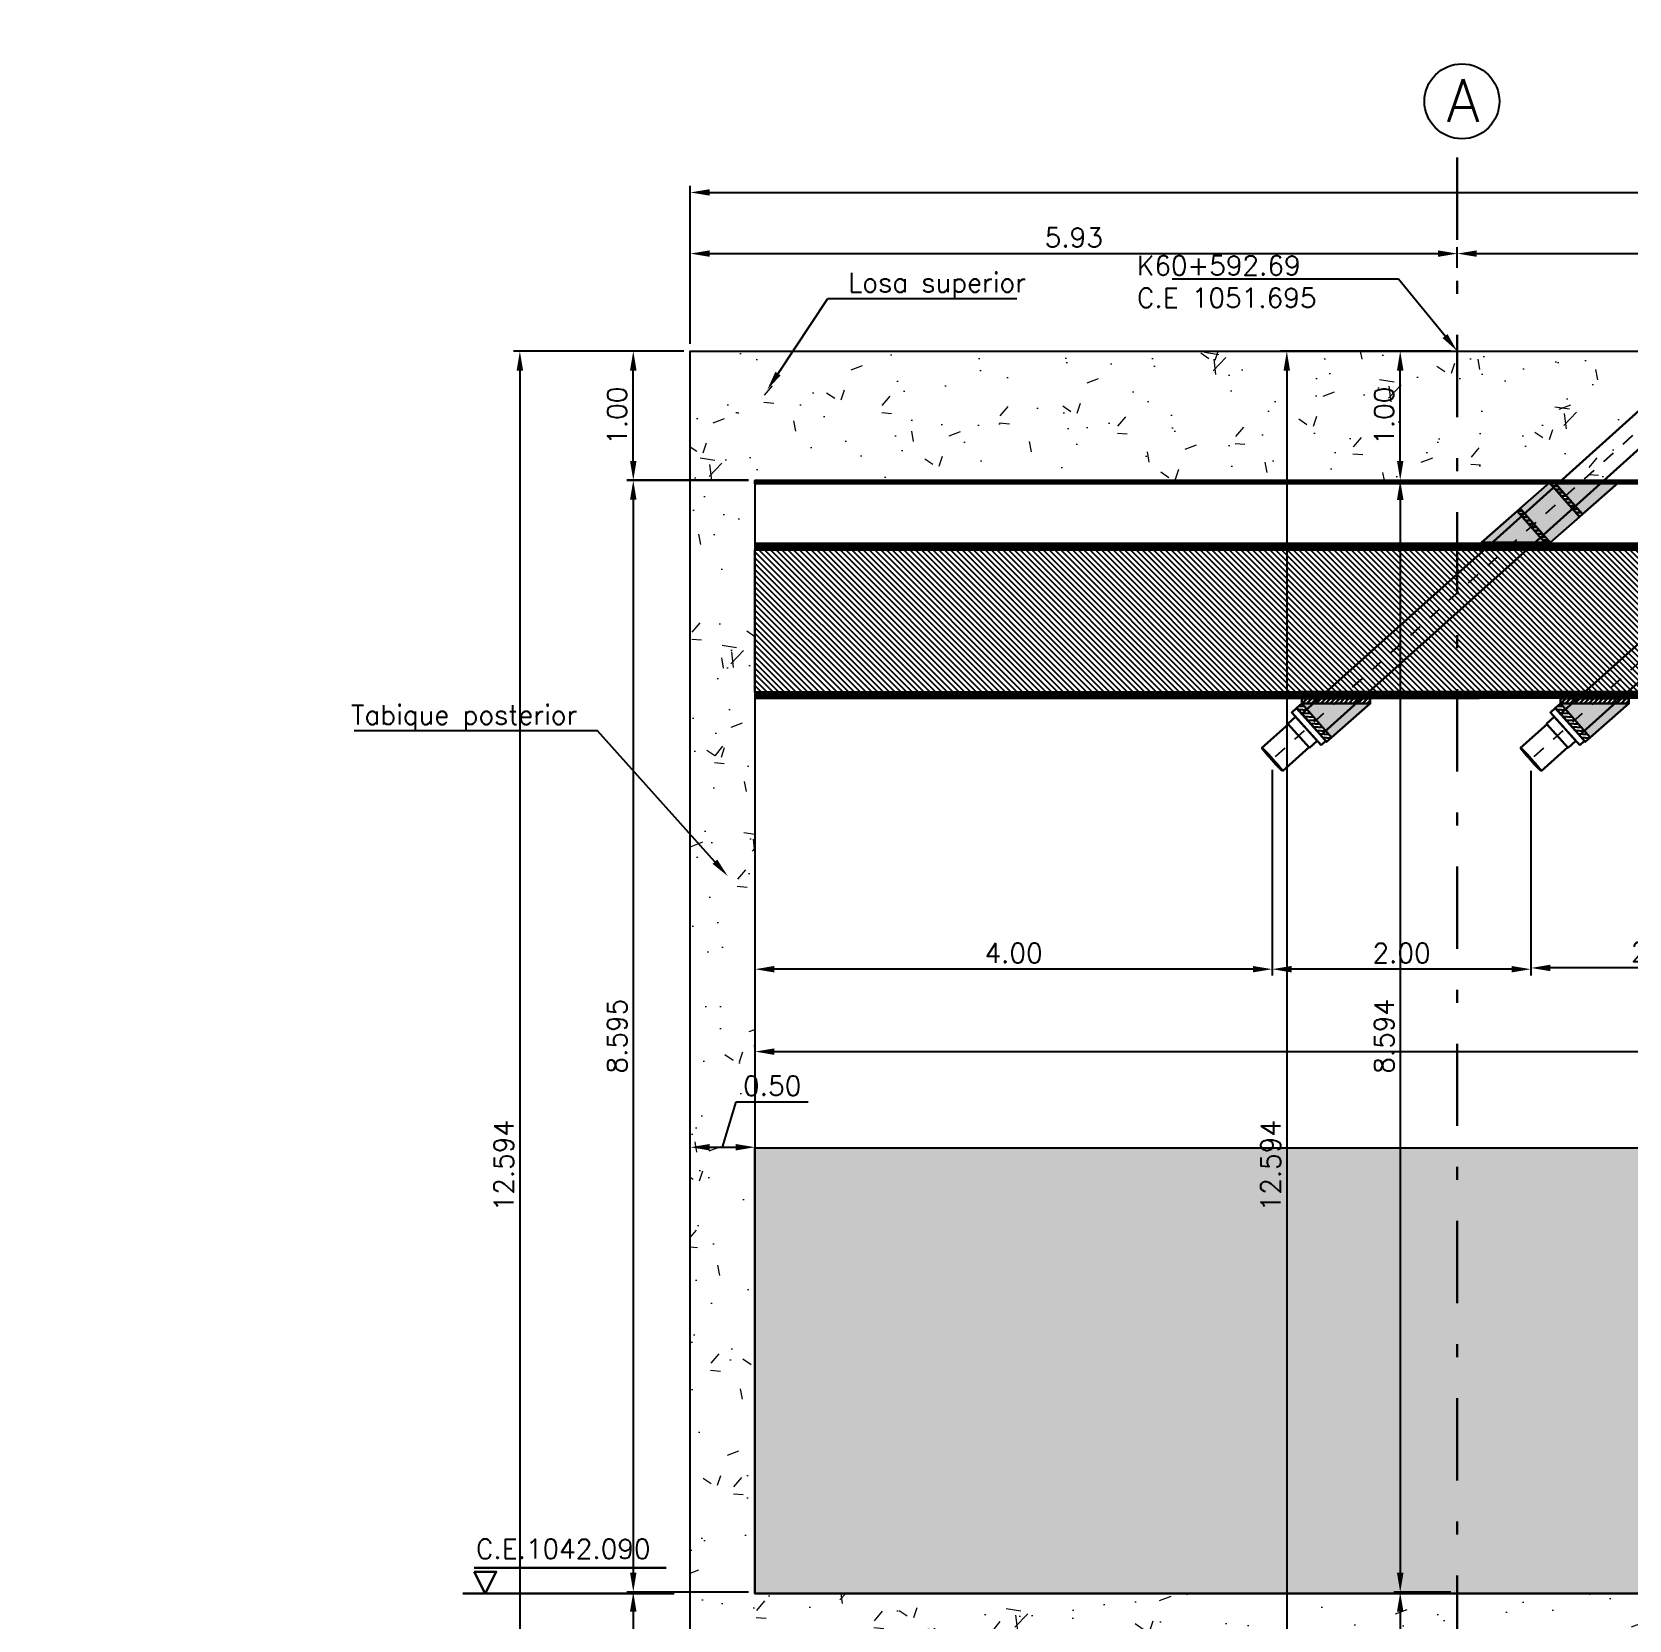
# Model space of a CAD drawing. Header units: metres. Extents: x 1080427 to 1081241, y 976768 to 977288.
# Drawn here: x 1080682.35 to 1080694.7, y 977179.08 to 977191.36 of the extents above; entities that cross this region are included whole.
import ezdxf
from ezdxf import colors
from ezdxf.entities.mleader import LeaderData, LeaderLine
from ezdxf.math import Vec2, Vec3

# ---------------------------------------------------------------- set-up
doc = ezdxf.new("R2010")
doc.units = ezdxf.units.M
doc.header["$LTSCALE"] = 25.4
doc.linetypes.add('DASHDOT', pattern=[1, 0.5, -0.25, 0, -0.25])
for name, color, linetype in [('CIRCULOCONTRAP', 130, 'Continuous'), ('CONTRAPESO', 3, 'Continuous'), ('DIMCONTRAPESO', 1, 'Continuous'), ('EJECABLES', 203, 'DASHDOT'), ('NEOPRENO', 24, 'Continuous'), ('PERFIL MET', 37, 'Continuous'), ('R175COTR', 7, 'Continuous'), ('SOLIDOS', 9, 'Continuous')]:
    doc.layers.add(name, color=color, linetype=linetype)
for name, color, linetype, lineweight in [('COTA', 1, 'Continuous', 30), ('COTACIM', 20, 'Continuous', 5), ('DUCTO', 142, 'Continuous', 30), ('EJECONTRAPESO', 41, 'DASHDOT', 30), ('PLATINA', 54, 'Continuous', 30), ('SOLIDOREFCONT', 254, 'Continuous', 5)]:
    doc.layers.add(name, color=color, linetype=linetype, lineweight=lineweight)
doc.styles.add('romans', font='romans.shx')
doc.dimstyles.new('Copy 75', dxfattribs={"dimtxt": 0.15, "dimasz": 0.15, "dimexe": 0.05, "dimexo": 0.05, "dimgap": 0.05, "dimtad": 1, "dimzin": 0, "dimdsep": 46, "dimtxsty": 'romans', "dimcen": 0.002, "dimclrd": 1, "dimclre": 1, "dimclrt": 3, "dimadec": 4, "dimazin": 0, "dimtfac": 1, "dimtofl": 0, "dimtmove": 1, "dimatfit": 3, "dimfxl": 1, "dimtolj": 1, "dimtzin": 0, "dimarcsym": 1})
pattern_1 = [(45, (0, 113.9320273131598), (-0.002245064030267288, 0.002245064030267288), [])]

# ---------------------------------------------------------------- blocks, each defined once
blk = doc.blocks.new('tir')
at = {"layer": 'DUCTO'}
for p, q in [((1080511.83638699, 977008.5160273126), (1080513.543043579, 977008.5161831364)), ((1080511.836907378, 977008.3760259475), (1080513.543032915, 977008.37618561))]:
    blk.add_line(p, q, dxfattribs=at)
for points in [[(1080505.328072925, 977008.5653855414), (1080505.603072925, 977008.5654091103)], [(1080505.733068108, 977008.5555077032), (1080511.543241181, 977008.5560056631)], [(1080511.543241181, 977008.5560056631), (1080511.836255565, 977008.5160272893)], [(1080505.32811287, 977008.3254074359), (1080505.603112872, 977008.3254136156)], [(1080505.733086963, 977008.3355077041), (1080511.543260036, 977008.3360056642)], [(1080511.543260036, 977008.3360056642), (1080511.836907378, 977008.3760308315)]]:
    blk.add_lwpolyline(points, dxfattribs=at)
for points in [[(1080505.603113705, 977008.3204091132), (1080505.683092707, 977008.320415968), (1080505.683072092, 977008.5704159667), (1080505.603072093, 977008.5704077805)], [(1080505.683122265, 977008.2755034216), (1080505.733092106, 977008.275507704), (1080505.733062966, 977008.6155077033), (1080505.683093125, 977008.61550342)]]:
    blk.add_lwpolyline(points, close=True, dxfattribs=at)
for centre, radius, start, end in [((1080510.656986465, 977008.4459297067), 0.8930644645994985, 352.9297418690614, 7.080079153882643), ((1080511.251352555, 977008.4433042796), 0.5894066242695094, 353.4461152477661, 7.087410311340934)]:
    blk.add_arc(centre, radius, start, end, dxfattribs=at)
blk.add_ellipse((1080505.328039857, 977008.4453876906), major_axis=(-3.306799177286555e-05, -0.1199978507391652), ratio=0.04456574915158485, dxfattribs=at)
at = {"layer": 'DUCTO', "extrusion": (0, 0, -0.9999999999999998)}
blk.add_ellipse((1080513.54301544, 977008.4111786617), major_axis=(1.74751400463253e-05, -0.03499305174499892), ratio=0.2442992756047625, dxfattribs=at)
at = {"layer": 'DUCTO', "extrusion": (0, 0, -0.9999999999999999)}
blk.add_ellipse((1080513.542949842, 977008.481178864), major_axis=(1.748219530441295e-05, -0.03500717952941799), ratio=0.24420068418592, start_param=3.14808674122023, end_param=6.280903449001622, dxfattribs=at)
at = {"layer": 'EJECABLES', "ltscale": 0.008}
blk.add_lwpolyline([(1080505.360600902, 977008.4454757803), (1080513.540696156, 977008.4461768557)], dxfattribs=at)
blk = doc.blocks.new('*D1042')
at = {"layer": 'COTA', "color": 1, "lineweight": -2, "transparency": 16777216}
for p, q in [((1080687.439200955, 977188.9484719976), (1080687.439200955, 977190.1688291718)), ((1080687.589200955, 977190.1188291718), (1080704.288818685, 977190.1188291718)), ((1080704.438818685, 977188.946472108), (1080704.438818685, 977190.1688291718))]:
    blk.add_line(p, q, dxfattribs=at)
at = {"layer": 'COTA', "color": 1, "transparency": 16777216}
for points in [[(1080687.589200955, 977190.1438291718), (1080687.589200955, 977190.0938291717), (1080687.439200955, 977190.1188291718)], [(1080704.288818685, 977190.1438291718), (1080704.288818685, 977190.0938291717), (1080704.438818685, 977190.1188291718)]]:
    blk.add_solid(points, dxfattribs=at)
at = {"layer": 'Defpoints', "color": 0, "transparency": 16777216}
for p in [(1080704.438818685, 977190.1188291718), (1080687.439200955, 977188.8984719976), (1080704.438818685, 977188.896472108)]:
    blk.add_point(p, dxfattribs=at)
at = {"layer": 'COTA', "color": 3, "transparency": 16777216, "insert": (1080695.93900982, 977190.2438291718), "char_height": 0.15, "attachment_point": 5, "style": 'romans'}
blk.add_mtext('\\A1;17.00', dxfattribs=at)
blk = doc.blocks.new('*D1043')
at = {"layer": 'COTA', "color": 1, "lineweight": -2, "transparency": 16777216}
for p, q in [((1080704.739242276, 977186.1672898475), (1080704.739242276, 977183.4270384636)), ((1080687.939259783, 977183.5176219093), (1080687.939259783, 977183.5270384637)), ((1080688.089259783, 977183.4770384637), (1080704.589242276, 977183.4770384637))]:
    blk.add_line(p, q, dxfattribs=at)
at = {"layer": 'COTA', "color": 1, "transparency": 16777216}
for points in [[(1080688.089259783, 977183.5020384637), (1080688.089259783, 977183.4520384637), (1080687.939259783, 977183.4770384637)], [(1080704.589242276, 977183.5020384637), (1080704.589242276, 977183.4520384637), (1080704.739242276, 977183.4770384637)]]:
    blk.add_solid(points, dxfattribs=at)
at = {"layer": 'Defpoints', "color": 0, "transparency": 16777216}
for p in [(1080704.739242276, 977186.2172898476), (1080687.939259783, 977183.4676219092), (1080704.739242276, 977183.4770384637)]:
    blk.add_point(p, dxfattribs=at)
at = {"layer": 'COTA', "color": 3, "transparency": 16777216, "insert": (1080696.339251029, 977183.6020384637), "char_height": 0.15, "attachment_point": 5, "style": 'romans'}
blk.add_mtext('\\A1;16.80', dxfattribs=at)
blk = doc.blocks.new('*D1044')
at = {"layer": 'COTA', "color": 1, "lineweight": -2, "transparency": 16777216}
for p, q in [((1080687.689248876, 977182.7382873726), (1080687.794248876, 977183.0882873726)), ((1080687.794248876, 977183.0882873726), (1080688.351391733, 977183.0882873726)), ((1080687.589237969, 977182.7382873726), (1080687.789259783, 977182.7382873726))]:
    blk.add_line(p, q, dxfattribs=at)
at = {"layer": 'COTA', "color": 1, "transparency": 16777216}
for points in [[(1080687.589237969, 977182.7632873727), (1080687.589237969, 977182.7132873726), (1080687.439237969, 977182.7382873726)], [(1080687.789259783, 977182.7632873727), (1080687.789259783, 977182.7132873726), (1080687.939259783, 977182.7382873726)]]:
    blk.add_solid(points, dxfattribs=at)
at = {"layer": 'Defpoints', "color": 0, "transparency": 16777216}
for p in [(1080687.439237969, 977182.7382873726), (1080687.939259783, 977182.7382873726), (1080687.939259783, 977182.7382873726)]:
    blk.add_point(p, dxfattribs=at)
at = {"layer": 'COTA', "color": 3, "transparency": 16777216, "insert": (1080688.072820304, 977183.2132873726), "char_height": 0.15, "attachment_point": 5, "style": 'romans'}
blk.add_mtext('\\A1;0.50', dxfattribs=at)
blk = doc.blocks.new('*D1052')
at = {"layer": 'Defpoints', "color": 0, "transparency": 16777216}
for p in [(1080693.938931284, 977185.6986671407), (1080695.936295457, 977185.6967498241), (1080693.938931284, 977184.1238891928)]:
    blk.add_point(p, dxfattribs=at)
at = {"layer": 'DIMCONTRAPESO', "color": 1, "lineweight": -2, "transparency": 16777216}
for p, q in [((1080693.938931284, 977185.6486671406), (1080693.938931284, 977184.0738891928)), ((1080695.936295457, 977185.646749824), (1080695.936295457, 977184.0738891928)), ((1080695.786295457, 977184.1238891928), (1080694.088931284, 977184.1238891928))]:
    blk.add_line(p, q, dxfattribs=at)
at = {"layer": 'DIMCONTRAPESO', "color": 1, "transparency": 16777216}
for points in [[(1080694.088931284, 977184.1488891928), (1080694.088931284, 977184.0988891928), (1080693.938931284, 977184.1238891928)], [(1080695.786295457, 977184.1488891928), (1080695.786295457, 977184.0988891928), (1080695.936295457, 977184.1238891928)]]:
    blk.add_solid(points, dxfattribs=at)
at = {"layer": 'DIMCONTRAPESO', "color": 3, "transparency": 16777216, "insert": (1080694.937613371, 977184.2488891928), "char_height": 0.15, "attachment_point": 5, "style": 'romans'}
blk.add_mtext('\\A1;2.00', dxfattribs=at)
blk = doc.blocks.new('*D1053')
at = {"layer": 'Defpoints', "color": 0, "transparency": 16777216}
for p in [(1080691.938965629, 977185.706341631), (1080693.938931284, 977185.6986671407), (1080691.938965629, 977184.1142973857)]:
    blk.add_point(p, dxfattribs=at)
at = {"layer": 'DIMCONTRAPESO', "color": 1, "lineweight": -2, "transparency": 16777216}
for p, q in [((1080691.938965629, 977185.656341631), (1080691.938965629, 977184.0642973856)), ((1080693.938931284, 977185.6486671406), (1080693.938931284, 977184.0642973856)), ((1080693.788931284, 977184.1142973857), (1080692.088965629, 977184.1142973857))]:
    blk.add_line(p, q, dxfattribs=at)
at = {"layer": 'DIMCONTRAPESO', "color": 1, "transparency": 16777216}
for points in [[(1080692.088965629, 977184.1392973857), (1080692.088965629, 977184.0892973857), (1080691.938965629, 977184.1142973857)], [(1080693.788931284, 977184.1392973857), (1080693.788931284, 977184.0892973857), (1080693.938931284, 977184.1142973857)]]:
    blk.add_solid(points, dxfattribs=at)
at = {"layer": 'DIMCONTRAPESO', "color": 3, "transparency": 16777216, "insert": (1080692.938948457, 977184.2392973857), "char_height": 0.15, "attachment_point": 5, "style": 'romans'}
blk.add_mtext('\\A1;2.00', dxfattribs=at)
blk = doc.blocks.new('*D1056')
at = {"layer": 'Defpoints', "color": 0, "transparency": 16777216}
for p in [(1080691.938965629, 977185.706341631), (1080687.939259783, 977184.4380969185), (1080687.939259783, 977184.1142973857)]:
    blk.add_point(p, dxfattribs=at)
at = {"layer": 'DIMCONTRAPESO', "color": 1, "lineweight": -2, "transparency": 16777216}
for p, q in [((1080691.938965629, 977185.656341631), (1080691.938965629, 977184.0642973856)), ((1080687.939259783, 977184.3880969185), (1080687.939259783, 977184.0642973856)), ((1080691.788965629, 977184.1142973857), (1080688.089259783, 977184.1142973857))]:
    blk.add_line(p, q, dxfattribs=at)
at = {"layer": 'DIMCONTRAPESO', "color": 1, "transparency": 16777216}
for points in [[(1080688.089259783, 977184.1392973857), (1080688.089259783, 977184.0892973857), (1080687.939259783, 977184.1142973857)], [(1080691.788965629, 977184.1392973857), (1080691.788965629, 977184.0892973857), (1080691.938965629, 977184.1142973857)]]:
    blk.add_solid(points, dxfattribs=at)
at = {"layer": 'DIMCONTRAPESO', "color": 3, "transparency": 16777216, "insert": (1080689.939112706, 977184.2392973857), "char_height": 0.15, "attachment_point": 5, "style": 'romans'}
blk.add_mtext('\\A1;4.00', dxfattribs=at)
blk = doc.blocks.new('*D1054')
at = {"layer": 'Defpoints', "color": 0, "transparency": 16777216}
for p in [(1080693.369175506, 977189.645889105), (1080693.369175506, 977189.4873023679), (1080687.439200955, 977188.9150642357)]:
    blk.add_point(p, dxfattribs=at)
at = {"layer": 'DIMCONTRAPESO', "color": 1, "lineweight": -2, "transparency": 16777216}
for p, q in [((1080687.439200955, 977188.9650642357), (1080687.439200955, 977189.6958891051)), ((1080693.369175506, 977189.537302368), (1080693.369175506, 977189.6958891051)), ((1080687.589200955, 977189.645889105), (1080693.219175506, 977189.645889105))]:
    blk.add_line(p, q, dxfattribs=at)
at = {"layer": 'DIMCONTRAPESO', "color": 1, "transparency": 16777216}
for points in [[(1080687.589200955, 977189.6708891051), (1080687.589200955, 977189.620889105), (1080687.439200955, 977189.645889105)], [(1080693.219175506, 977189.6708891051), (1080693.219175506, 977189.620889105), (1080693.369175506, 977189.645889105)]]:
    blk.add_solid(points, dxfattribs=at)
at = {"layer": 'DIMCONTRAPESO', "color": 3, "transparency": 16777216, "insert": (1080690.404188231, 977189.770889105), "char_height": 0.15, "attachment_point": 5, "style": 'romans'}
blk.add_mtext('\\A1;5.93', dxfattribs=at)
blk = doc.blocks.new('*D1055')
at = {"layer": 'Defpoints', "color": 0, "transparency": 16777216}
for p in [(1080704.438818685, 977189.645889105), (1080693.369175506, 977189.4873023679), (1080704.438818685, 977188.9130643461)]:
    blk.add_point(p, dxfattribs=at)
at = {"layer": 'DIMCONTRAPESO', "color": 1, "lineweight": -2, "transparency": 16777216}
for p, q in [((1080693.369175506, 977189.537302368), (1080693.369175506, 977189.6958891051)), ((1080704.438818685, 977188.9630643461), (1080704.438818685, 977189.6958891051)), ((1080693.519175506, 977189.645889105), (1080704.288818685, 977189.645889105))]:
    blk.add_line(p, q, dxfattribs=at)
at = {"layer": 'DIMCONTRAPESO', "color": 1, "transparency": 16777216}
for points in [[(1080693.519175506, 977189.6708891051), (1080693.519175506, 977189.620889105), (1080693.369175506, 977189.645889105)], [(1080704.288818685, 977189.6708891051), (1080704.288818685, 977189.620889105), (1080704.438818685, 977189.645889105)]]:
    blk.add_solid(points, dxfattribs=at)
at = {"layer": 'DIMCONTRAPESO', "color": 3, "transparency": 16777216, "insert": (1080698.903997096, 977189.770889105), "char_height": 0.15, "attachment_point": 5, "style": 'romans'}
blk.add_mtext('\\A1;11.07', dxfattribs=at)
blk = doc.blocks.new('*D1033')
at = {"layer": 'COTA', "color": 1, "lineweight": -2, "transparency": 16777216}
for p, q in [((1080687.889257928, 977187.8942088421), (1080686.948255487, 977187.8942088421)), ((1080686.998255488, 977187.744208842), (1080686.998255488, 977179.4493670816)), ((1080687.889257928, 977179.2993670816), (1080686.948255487, 977179.2993670816))]:
    blk.add_line(p, q, dxfattribs=at)
at = {"layer": 'COTA', "color": 1, "transparency": 16777216}
for points in [[(1080686.973255488, 977187.744208842), (1080687.023255487, 977187.744208842), (1080686.998255488, 977187.8942088421)], [(1080686.973255488, 977179.4493670816), (1080687.023255487, 977179.4493670816), (1080686.998255488, 977179.2993670816)]]:
    blk.add_solid(points, dxfattribs=at)
at = {"layer": 'Defpoints', "color": 0, "transparency": 16777216}
for p in [(1080687.939257928, 977187.8942088421), (1080686.998255488, 977179.2993670816), (1080687.939257928, 977179.2993670816)]:
    blk.add_point(p, dxfattribs=at)
at = {"layer": 'COTA', "color": 3, "transparency": 16777216, "insert": (1080686.873255487, 977183.596787962), "char_height": 0.15, "attachment_point": 5, "rotation": 90, "style": 'romans'}
blk.add_mtext('\\A1;8.595', dxfattribs=at)
blk = doc.blocks.new('*D1034')
at = {"layer": 'COTA', "color": 1, "lineweight": -2, "transparency": 16777216}
for p, q in [((1080687.389257928, 977188.8923670816), (1080686.948255487, 977188.8923670816)), ((1080686.998255488, 977188.0432088419), (1080686.998255488, 977188.7423670816)), ((1080687.889257928, 977187.8932088419), (1080686.948255487, 977187.8932088419))]:
    blk.add_line(p, q, dxfattribs=at)
at = {"layer": 'COTA', "color": 1, "transparency": 16777216}
for points in [[(1080686.973255488, 977188.7423670816), (1080687.023255487, 977188.7423670816), (1080686.998255488, 977188.8923670816)], [(1080686.973255488, 977188.0432088419), (1080687.023255487, 977188.0432088419), (1080686.998255488, 977187.8932088419)]]:
    blk.add_solid(points, dxfattribs=at)
at = {"layer": 'Defpoints', "color": 0, "transparency": 16777216}
for p in [(1080686.998255488, 977188.8923670816), (1080687.439257928, 977188.8923670816), (1080687.939257928, 977187.8932088419)]:
    blk.add_point(p, dxfattribs=at)
at = {"layer": 'COTA', "color": 3, "transparency": 16777216, "insert": (1080686.873255487, 977188.3927879619), "char_height": 0.15, "attachment_point": 5, "rotation": 90, "style": 'romans'}
blk.add_mtext('\\A1;1.00', dxfattribs=at)
blk = doc.blocks.new('*D1035')
at = {"layer": 'COTA', "color": 1, "lineweight": -2, "transparency": 16777216}
for p, q in [((1080687.389257928, 977188.8923670816), (1080686.071483006, 977188.8923670816)), ((1080686.121483006, 977188.7423670816), (1080686.121483006, 977176.4483670817)), ((1080687.389257928, 977176.2983670817), (1080686.071483006, 977176.2983670817))]:
    blk.add_line(p, q, dxfattribs=at)
at = {"layer": 'COTA', "color": 1, "transparency": 16777216}
for points in [[(1080686.096483006, 977188.7423670816), (1080686.146483006, 977188.7423670816), (1080686.121483006, 977188.8923670816)], [(1080686.096483006, 977176.4483670817), (1080686.146483006, 977176.4483670817), (1080686.121483006, 977176.2983670817)]]:
    blk.add_solid(points, dxfattribs=at)
at = {"layer": 'Defpoints', "color": 0, "transparency": 16777216}
for p in [(1080687.439257928, 977188.8923670816), (1080686.121483006, 977176.2983670817), (1080687.439257928, 977176.2983670817)]:
    blk.add_point(p, dxfattribs=at)
at = {"layer": 'COTA', "color": 3, "transparency": 16777216, "insert": (1080685.996483006, 977182.5953670818), "char_height": 0.15, "attachment_point": 5, "rotation": 90, "style": 'romans'}
blk.add_mtext('\\A1;12.594', dxfattribs=at)
blk = doc.blocks.new('*D1036')
at = {"layer": 'COTA', "color": 1, "lineweight": -2, "transparency": 16777216}
for p, q in [((1080687.889257928, 977179.2983670816), (1080686.948240312, 977179.2983670816)), ((1080686.998240312, 977179.1483670815), (1080686.998240312, 977176.4483670817)), ((1080687.389257928, 977176.2983670817), (1080686.948240312, 977176.2983670817))]:
    blk.add_line(p, q, dxfattribs=at)
at = {"layer": 'COTA', "color": 1, "transparency": 16777216}
for points in [[(1080686.973240312, 977179.1483670815), (1080687.023240312, 977179.1483670815), (1080686.998240312, 977179.2983670816)], [(1080686.973240312, 977176.4483670817), (1080687.023240312, 977176.4483670817), (1080686.998240312, 977176.2983670817)]]:
    blk.add_solid(points, dxfattribs=at)
at = {"layer": 'Defpoints', "color": 0, "transparency": 16777216}
for p in [(1080687.939257928, 977179.2983670816), (1080686.998240312, 977176.2983670817), (1080687.439257928, 977176.2983670817)]:
    blk.add_point(p, dxfattribs=at)
at = {"layer": 'COTA', "color": 3, "transparency": 16777216, "insert": (1080686.873240311, 977177.7983670818), "char_height": 0.15, "attachment_point": 5, "rotation": 90, "style": 'romans'}
blk.add_mtext('\\A1;3.00', dxfattribs=at)
blk = doc.blocks.new('*D1038')
at = {"layer": 'COTA', "color": 1, "lineweight": -2, "transparency": 16777216}
for p, q in [((1080693.319397185, 977187.892366012), (1080692.878171211, 977187.892366012)), ((1080692.928171211, 977187.742366012), (1080692.928171211, 977179.4483670817)), ((1080693.319173651, 977179.2983670817), (1080692.878171211, 977179.2983670817))]:
    blk.add_line(p, q, dxfattribs=at)
at = {"layer": 'COTA', "color": 1, "transparency": 16777216}
for points in [[(1080692.903171211, 977187.742366012), (1080692.953171211, 977187.742366012), (1080692.928171211, 977187.892366012)], [(1080692.903171211, 977179.4483670817), (1080692.953171211, 977179.4483670817), (1080692.928171211, 977179.2983670817)]]:
    blk.add_solid(points, dxfattribs=at)
at = {"layer": 'Defpoints', "color": 0, "transparency": 16777216}
for p in [(1080693.369397185, 977187.892366012), (1080692.928171211, 977179.2983670817), (1080693.369173651, 977179.2983670817)]:
    blk.add_point(p, dxfattribs=at)
at = {"layer": 'COTA', "color": 3, "transparency": 16777216, "insert": (1080692.80317121, 977183.595366547), "char_height": 0.15, "attachment_point": 5, "rotation": 90, "style": 'romans'}
blk.add_mtext('\\A1;8.594', dxfattribs=at)
blk = doc.blocks.new('*D1039')
at = {"layer": 'COTA', "color": 1, "lineweight": -2, "transparency": 16777216}
for p, q in [((1080693.319171796, 977188.8923670816), (1080692.878169356, 977188.8923670816)), ((1080692.928169356, 977188.0423660153), (1080692.928169356, 977188.7423670816)), ((1080693.319382618, 977187.8923660152), (1080692.878169356, 977187.8923660152))]:
    blk.add_line(p, q, dxfattribs=at)
at = {"layer": 'COTA', "color": 1, "transparency": 16777216}
for points in [[(1080692.903169356, 977188.7423670816), (1080692.953169356, 977188.7423670816), (1080692.928169356, 977188.8923670816)], [(1080692.903169356, 977188.0423660153), (1080692.953169356, 977188.0423660153), (1080692.928169356, 977187.8923660152)]]:
    blk.add_solid(points, dxfattribs=at)
at = {"layer": 'Defpoints', "color": 0, "transparency": 16777216}
for p in [(1080692.928169356, 977188.8923670816), (1080693.369171796, 977188.8923670816), (1080693.369382618, 977187.8923660152)]:
    blk.add_point(p, dxfattribs=at)
at = {"layer": 'COTA', "color": 3, "transparency": 16777216, "insert": (1080692.803169355, 977188.3923665485), "char_height": 0.15, "attachment_point": 5, "rotation": 90, "style": 'romans'}
blk.add_mtext('\\A1;1.00', dxfattribs=at)
blk = doc.blocks.new('*D1040')
at = {"layer": 'COTA', "color": 1, "lineweight": -2, "transparency": 16777216}
for p, q in [((1080693.319173651, 977179.2983670817), (1080692.878156035, 977179.2983670817)), ((1080692.928156035, 977179.1483670817), (1080692.928156035, 977176.4483670817)), ((1080693.319173651, 977176.2983670817), (1080692.878156035, 977176.2983670817))]:
    blk.add_line(p, q, dxfattribs=at)
at = {"layer": 'COTA', "color": 1, "transparency": 16777216}
for points in [[(1080692.903156035, 977179.1483670817), (1080692.953156035, 977179.1483670817), (1080692.928156035, 977179.2983670817)], [(1080692.903156035, 977176.4483670817), (1080692.953156035, 977176.4483670817), (1080692.928156035, 977176.2983670817)]]:
    blk.add_solid(points, dxfattribs=at)
at = {"layer": 'Defpoints', "color": 0, "transparency": 16777216}
for p in [(1080693.369173651, 977179.2983670817), (1080692.928156035, 977176.2983670817), (1080693.369173651, 977176.2983670817)]:
    blk.add_point(p, dxfattribs=at)
at = {"layer": 'COTA', "color": 3, "transparency": 16777216, "insert": (1080692.803156035, 977177.7983670818), "char_height": 0.15, "attachment_point": 5, "rotation": 90, "style": 'romans'}
blk.add_mtext('\\A1;3.00', dxfattribs=at)
blk = doc.blocks.new('*D1041')
at = {"layer": 'COTA', "color": 1, "lineweight": -2, "transparency": 16777216}
for p, q in [((1080693.319171796, 977188.8923670816), (1080692.001396874, 977188.8923670816)), ((1080692.051396874, 977188.7423670816), (1080692.051396874, 977176.4483670817)), ((1080693.319171796, 977176.2983670817), (1080692.001396874, 977176.2983670817))]:
    blk.add_line(p, q, dxfattribs=at)
at = {"layer": 'COTA', "color": 1, "transparency": 16777216}
for points in [[(1080692.026396875, 977188.7423670816), (1080692.076396874, 977188.7423670816), (1080692.051396874, 977188.8923670816)], [(1080692.026396875, 977176.4483670817), (1080692.076396874, 977176.4483670817), (1080692.051396874, 977176.2983670817)]]:
    blk.add_solid(points, dxfattribs=at)
at = {"layer": 'Defpoints', "color": 0, "transparency": 16777216}
for p in [(1080693.369171796, 977188.8923670816), (1080692.051396874, 977176.2983670817), (1080693.369171796, 977176.2983670817)]:
    blk.add_point(p, dxfattribs=at)
at = {"layer": 'COTA', "color": 3, "transparency": 16777216, "insert": (1080691.926396874, 977182.5953670818), "char_height": 0.15, "attachment_point": 5, "rotation": 90, "style": 'romans'}
blk.add_mtext('\\A1;12.594', dxfattribs=at)

msp = doc.modelspace()

# ---------------------------------------------------------------- hatches: boundary and pattern name
at = {"layer": 'NEOPRENO', "transparency": 33554495}
h = msp.add_hatch(color=256, dxfattribs=at)
h.dxf.hatch_style = 1
h.paths.add_polyline_path([(1080694.087838927, 977187.4129274625), (1080693.856787944, 977187.6758744317), (1080694.082147453, 977187.8738973883), (1080694.313198436, 977187.6109504191)])
at = {"layer": 'PERFIL MET'}
h = msp.add_hatch(dxfattribs=at)
h.set_pattern_fill('ANSI31', color=256, scale=0.001)
h.set_pattern_definition(pattern_1)
h.paths.add_polyline_path([(1080687.93925994, 977187.8923638811), (1080703.9389791, 977187.8923670851), (1080703.938978943, 977187.8669670849), (1080687.939259783, 977187.866963881)])
h = msp.add_hatch(dxfattribs=at)
h.set_pattern_fill('ANSI31', color=256, scale=0.001)
h.set_pattern_definition(pattern_1)
h.paths.add_polyline_path([(1080687.939259783, 977187.4059980763), (1080687.939259783, 977187.3551980763), (1080704.739088501, 977187.3551980763), (1080704.739088226, 977187.4061089207)])
h = msp.add_hatch(dxfattribs=at)
h.set_pattern_fill('ANSI31', color=256, scale=0.01, angle=90)
h.set_pattern_definition([(135, (0, 113.9320273131598), (-0.02245064030267288, -0.02245064030267288), [])])
h.paths.add_polyline_path([(1080687.939259783, 977187.3551980763), (1080704.739088432, 977187.3551980763), (1080704.739088295, 977187.1323670851), (1080704.739282227, 977187.1418390617), (1080704.739282227, 977186.266270053), (1080687.939259783, 977186.2567980763)])
h = msp.add_hatch(dxfattribs=at)
h.set_pattern_fill('ANSI31', color=256, scale=0.001)
h.set_pattern_definition(pattern_1)
h.paths.add_polyline_path([(1080687.939259783, 977186.2567980763), (1080687.939259783, 977186.2059980764), (1080704.739282502, 977186.2154146308), (1080704.739282227, 977186.2663254752)])
at = {"layer": 'PLATINA'}
h = msp.add_hatch(dxfattribs=at)
h.set_pattern_fill('ANSI31', color=256, scale=0.007999999999999998, angle=-45.14532782505878)
h.set_pattern_definition([(359.8546721749412, (-373982.6436123296, 1054075.0687648), (6.442573658642825e-05, 0.02539991829365727), [])])
h.paths.add_polyline_path([(1080694.337052763, 977187.631909358), (1080694.12441797, 977187.8738973883), (1080694.082147453, 977187.8738973883), (1080694.313197538, 977187.6109514411)])
at = {"layer": 'PLATINA', "transparency": 33554531}
h = msp.add_hatch(color=252, dxfattribs=at)
h.dxf.hatch_style = 1
h.paths.add_polyline_path([(1080694.124419429, 977187.873895728), (1080694.337052763, 977187.631909358), (1080694.612443426, 977187.8738973883)])
h = msp.add_hatch(color=252, dxfattribs=at)
h.dxf.hatch_style = 1
h.paths.add_polyline_path([(1080694.045571959, 977187.4129291228), (1080693.832934953, 977187.6549197822), (1080693.557492667, 977187.4129280198)])
at = {"layer": 'PLATINA'}
h = msp.add_hatch(dxfattribs=at)
h.set_pattern_fill('ANSI31', color=256, scale=0.007999999999999998, angle=-45.14532782505878)
h.set_pattern_definition([(359.8546721749412, (0, 113.9320273131598), (6.442573658643064e-05, 0.02539991829365727), [])])
h.paths.add_polyline_path([(1080693.832935001, 977187.6549197265), (1080694.045573417, 977187.4129274626), (1080694.087840396, 977187.412925791), (1080693.856788433, 977187.6758738747)])
h = msp.add_hatch(dxfattribs=at)
h.set_pattern_fill('ANSI31', color=256, scale=0.008, angle=-48.69920112767806)
h.set_pattern_definition([(356.300798872322, (-366420.0796644931, 1144097.055890104), (0.001638767216662715, 0.02534707955583032), [])])
h.paths.add_polyline_path([(1080692.396897612, 977185.9049547175), (1080692.166219628, 977186.1675229718), (1080692.127660765, 977186.1343556159), (1080692.358712727, 977185.8714075322)])
h = msp.add_hatch(dxfattribs=at)
h.set_pattern_fill('ANSI31', color=256, scale=0.008)
h.set_pattern_definition([(45, (6.38985143834725, 62.28140168881509), (-0.0179605122421383, 0.01796051224213831), [])])
h.paths.add_polyline_path([(1080692.166219628, 977186.2059969619), (1080692.696219628, 977186.2059969619), (1080692.696219628, 977186.1678969619), (1080692.166219628, 977186.1678969619)])
at = {"layer": 'PLATINA', "transparency": 33554531}
h = msp.add_hatch(color=252, dxfattribs=at)
h.dxf.hatch_style = 1
h.paths.add_polyline_path([(1080692.166219628, 977186.1675229718), (1080692.396897612, 977185.9049547175), (1080692.696219628, 977186.1678936185)])
at = {"layer": 'PLATINA'}
h = msp.add_hatch(dxfattribs=at)
h.set_pattern_fill('ANSI31', color=256, scale=0.008, angle=-48.69920112767806)
h.set_pattern_definition([(356.300798872322, (-366418.0796644931, 1144097.055890104), (0.001638767216662715, 0.02534707955583032), [])])
h.paths.add_polyline_path([(1080694.396897612, 977185.9049547175), (1080694.166219628, 977186.1675229718), (1080694.127660765, 977186.1343556159), (1080694.358712727, 977185.8714075322)])
h = msp.add_hatch(dxfattribs=at)
h.set_pattern_fill('ANSI31', color=256, scale=0.008)
h.set_pattern_definition([(45, (8.38985143834725, 62.28140168881509), (-0.0179605122421383, 0.01796051224213831), [])])
h.paths.add_polyline_path([(1080694.166219628, 977186.2059969619), (1080694.696219628, 977186.2059969619), (1080694.696219628, 977186.1678969619), (1080694.166219628, 977186.1678969619)])
at = {"layer": 'PLATINA', "transparency": 33554531}
h = msp.add_hatch(color=252, dxfattribs=at)
h.dxf.hatch_style = 1
h.paths.add_polyline_path([(1080694.166219628, 977186.1675229718), (1080694.396897612, 977185.9049547175), (1080694.696219628, 977186.1678936185)])
at = {"layer": 'SOLIDOREFCONT', "true_color": 0x5b5b5b, "transparency": 33554546}
h = msp.add_hatch(dxfattribs=at)
h.set_pattern_fill('AR-CONC', color=251, scale=0.005)
h.set_pattern_definition([(49.99999999999999, (0, 113.9320273131598), (0.91092334498002, -0.07969542769451543), [0.09525, -1.04775]), (355, (0, 113.9320273131598), (-0.1762171071248467, 0.9552842261951757), [0.0762, -0.83820292085]), (100.4514447, (0.075910035, 113.9253860456598), (0.7347062354517664, 0.8755887595609755), [0.080950044, -0.8904512229999999]), (46.18420000000002, (0, 114.1860273131598), (1.35539520446065, -0.2102116396636357), [0.1428749999999999, -1.571625]), (96.63555760999996, (0.1129495, 114.1685098131598), (1.187020670257515, 1.237130622988608), [0.1214251157, -1.3356780408]), (351.1841511700001, (0, 114.1860273131598), (1.187020670324885, 1.237130622927663), [0.11429983535, -1.2572986596]), (21, (0.127, 114.1225273131598), (0.7580719563456624, -0.5113259909354381), [0.09525, -1.04775]), (326.0000000000001, (0.127, 114.1225273131598), (0.3090101417382354, 0.9209398306115963), [0.0762, -0.8382]), (71.45144499999999, (0.190172663, 114.0799168136598), (1.067082096393581, 0.4096138444295262), [0.08095004400000001, -0.8904496879999999]), (37.50000000000001, (0, 113.9320273131598), (0.01544301625295908, 0.4227751943657655), [0, -0.82804, 0, -0.8509000000000001, 0, -0.8413750000000001]), (7.499999999999999, (0, 113.9320273131598), (0.3340983125515287, 0.5009028740905975), [0, -0.48514, 0, -0.80899, 0, -0.320675]), (327.5, (-0.28321, 113.9320273131598), (0.677952975834357, -0.02864371996336722), [0, -0.3175, 0, -0.9906, 0, -1.31445]), (317.5, (-0.41021, 113.9320273131598), (0.7406459069300902, 0.1271324551666652), [0, -0.41275, 0, -0.65786, 0, -0.93345])])
h.paths.add_polyline_path([(1080687.939259783, 977179.2873670851), (1080687.939259783, 977187.8923670851), (1080703.939259783, 977187.8923670851), (1080703.939259783, 977187.4559876053), (1080704.438860548, 977187.4560085475), (1080704.438979399, 977188.8923670851), (1080687.439259783, 977188.8923670851), (1080687.439259783, 977176.2873670851), (1080704.43907311, 977176.2873670851), (1080704.438885688, 977186.1560085476), (1080703.939259783, 977186.155987605), (1080703.939259783, 977179.2873670851)])
at = {"layer": 'SOLIDOS'}
h = msp.add_hatch(dxfattribs=at)
h.set_pattern_fill('AR-CONC', color=252, scale=0.003)
h.set_pattern_definition([(49.99999999999999, (-153.6535409018397, 113.9320273131598), (0.546554006988012, -0.04781725661670926), [0.05715000000000001, -0.62865]), (355, (-153.6535409018397, 113.9320273131598), (-0.105730264274908, 0.5731705357171054), [0.04572, -0.50292175251]), (100.4514447, (-153.6079948808397, 113.9280425526598), (0.4408237412710598, 0.5253532557365853), [0.04857002639999999, -0.5342707337999998]), (46.18420000000002, (-153.6535409018397, 114.0844273131598), (0.8132371226763897, -0.1261269837981814), [0.08572499999999994, -0.9429749999999996]), (96.63555760999994, (-153.5857712018397, 114.0739168131598), (0.712212402154509, 0.7422783737931646), [0.07285506942, -0.80140682448]), (351.1841511700001, (-153.6535409018397, 114.0844273131598), (0.7122124021949311, 0.742278373756598), [0.06857990121, -0.75437919576]), (21, (-153.5773409018397, 114.0463273131598), (0.4548431738073975, -0.3067955945612628), [0.05715000000000001, -0.62865]), (326.0000000000001, (-153.5773409018397, 114.0463273131598), (0.1854060850429412, 0.5525638983669579), [0.04572, -0.5029199999999999]), (71.45144499999999, (-153.5394373040397, 114.0207610134598), (0.6402492578361485, 0.2457683066577157), [0.04857002640000001, -0.5342698128]), (37.50000000000001, (-153.6535409018397, 113.9320273131598), (0.00926580975177545, 0.2536651166194593), [0, -0.496824, 0, -0.51054, 0, -0.5048250000000001]), (7.499999999999999, (-153.6535409018397, 113.9320273131598), (0.2004589875309172, 0.3005417244543586), [0, -0.291084, 0, -0.485394, 0, -0.192405]), (327.5, (-153.8234669018397, 113.9320273131598), (0.4067717855006142, -0.01718623197802033), [0, -0.1905, 0, -0.59436, 0, -0.78867]), (317.5, (-153.8996669018397, 113.9320273131598), (0.4443875441580541, 0.07627947309999909), [0, -0.24765, 0, -0.394716, 0, -0.56007])])
h.paths.add_polyline_path([(1080703.936804338, 977182.7328351688), (1080687.939259783, 977182.7328328994), (1080687.939259783, 977179.2873670852), (1080703.939259783, 977179.2873670851)])

# ---------------------------------------------------------------- linework, layer by layer
at = {"layer": 'CIRCULOCONTRAP'}
msp.add_circle((1080693.405322211, 977190.8232786984), 0.2896674196976395, dxfattribs=at)
at = {"layer": 'CONTRAPESO'}
for points in [[(1080704.438885688, 977186.1560085476), (1080704.43907311, 977176.2873670851), (1080687.439259783, 977176.2873670851), (1080687.439259783, 977188.8923670851), (1080704.438979399, 977188.8923670851), (1080704.438860548, 977187.4560085475), (1080703.939259783, 977187.4559876053), (1080703.939259783, 977187.8923670851), (1080687.939259783, 977187.8923670851), (1080687.939259783, 977179.2873670851), (1080703.939259783, 977179.2873670851), (1080703.939259783, 977186.155987605)], [(1080687.93922274, 977182.7325606743), (1080703.938823168, 977182.7328354552), (1080703.939259783, 977179.2873670851), (1080687.939296826, 977179.2873670852)]]:
    msp.add_lwpolyline(points, close=True, dxfattribs=at)
at = {"layer": 'COTA', "color": 2}
for points in [[(1080685.767235443, 977179.4875440784), (1080687.251468179, 977179.4875440784)], [(1080687.314949427, 977179.2873670851), (1080685.681586064, 977179.2873670851)]]:
    msp.add_lwpolyline(points, dxfattribs=at)
msp.add_lwpolyline([(1080685.767235443, 977179.4562670608), (1080685.939334515, 977179.4562670608), (1080685.853284978, 977179.288855499), (1080685.853284978, 977179.288855499)], close=True, dxfattribs=at)
at = {"layer": 'EJECONTRAPESO', "ltscale": 0.05}
msp.add_lwpolyline([(1080693.369175506, 977190.3878375172), (1080693.369175506, 977175.0936473426)], dxfattribs=at)
at = {"layer": 'NEOPRENO'}
msp.add_lwpolyline([(1080694.087838927, 977187.4129274625), (1080693.856787944, 977187.6758744317), (1080694.082147453, 977187.8738973883), (1080694.313198436, 977187.6109504191), (1080694.087838927, 977187.4129274625)], dxfattribs=at)
at = {"layer": 'PERFIL MET'}
for points in [[(1080687.93925994, 977187.8923638811), (1080703.9389791, 977187.8923670851), (1080703.938978943, 977187.8669670849), (1080687.939259783, 977187.866963881)], [(1080687.939259783, 977187.4059980763), (1080687.939259783, 977187.3551980763), (1080704.739088501, 977187.3551980763), (1080704.739088226, 977187.4061089207)], [(1080687.939259783, 977187.3551980763), (1080704.739088432, 977187.3551764912), (1080704.739088295, 977187.1323670851), (1080704.739282227, 977187.1417836396), (1080704.739282227, 977186.2663254752), (1080687.939259783, 977186.2569089207)], [(1080687.939259783, 977186.2567980763), (1080687.939259783, 977186.2059980764), (1080704.739282502, 977186.2154146308), (1080704.739282227, 977186.2663254752)]]:
    msp.add_lwpolyline(points, close=True, dxfattribs=at)
for points in [[(1080692.366982531, 977186.2567980763), (1080687.939259783, 977186.2567980763)], [(1080692.366982531, 977186.2567980763), (1080687.939259783, 977186.2567980763)], [(1080694.365508409, 977186.2567980763), (1080692.698039087, 977186.2567980763)], [(1080694.365508409, 977186.2567980763), (1080692.698039087, 977186.2567980763)]]:
    msp.add_lwpolyline(points, dxfattribs=at)
at = {"layer": 'PLATINA'}
for points in [[(1080694.337052763, 977187.631909358), (1080694.12441797, 977187.8738973883), (1080694.082147453, 977187.8738973883), (1080694.313197538, 977187.6109514411)], [(1080693.832935001, 977187.6549197265), (1080694.045573417, 977187.4129274626), (1080694.087840396, 977187.412925791), (1080693.856788433, 977187.6758738747)], [(1080692.396897612, 977185.9049547175), (1080692.166219628, 977186.1675229718), (1080692.127660765, 977186.1343556159), (1080692.358712727, 977185.8714075322)], [(1080692.166219628, 977186.2059969619), (1080692.696219628, 977186.2059969619), (1080692.696219628, 977186.1678969619), (1080692.166219628, 977186.1678969619)], [(1080694.396897612, 977185.9049547175), (1080694.166219628, 977186.1675229718), (1080694.127660765, 977186.1343556159), (1080694.358712727, 977185.8714075322)], [(1080694.166219628, 977186.2059969619), (1080694.696219628, 977186.2059969619), (1080694.696219628, 977186.1678969619), (1080694.166219628, 977186.1678969619)]]:
    msp.add_lwpolyline(points, close=True, dxfattribs=at)
at = {"layer": 'PLATINA', "color": 252, "transparency": 33554531}
for points in [[(1080694.124419429, 977187.873895728), (1080694.337052763, 977187.631909358), (1080694.612443426, 977187.8738973883)], [(1080694.045571959, 977187.4129291228), (1080693.832934953, 977187.6549197822), (1080693.557492667, 977187.4129280198)], [(1080692.166219628, 977186.1675229718), (1080692.396897612, 977185.9049547175), (1080692.696219628, 977186.1678936185)], [(1080694.166219628, 977186.1675229718), (1080694.396897612, 977185.9049547175), (1080694.696219628, 977186.1678936185)]]:
    msp.add_lwpolyline(points, close=True, dxfattribs=at)

# ---------------------------------------------------------------- block references
at = {"layer": 'DIMCONTRAPESO', "rotation": 41.95221827118228}
msp.add_blockref('tir', (930257.8613623464, -471747.2700886202), dxfattribs=at)
at = {"layer": 'PLATINA', "color": 252, "transparency": 33554531, "rotation": 41.93074747487073}
msp.add_blockref('tir', (929716.9044503357, -471690.795277337), dxfattribs=at)

# ---------------------------------------------------------------- texts
at = {"layer": 'COTA', "color": 3, "insert": (1080685.78220889, 977179.7081269181), "char_height": 0.15, "attachment_point": 1, "style": 'romans'}
msp.add_mtext('C.E.1042.090', dxfattribs=at)
at = {"layer": 'R175COTR', "insert": (1080693.287711125, 977190.9951204457, 308.056640625), "char_height": 0.33, "width": 0.4150010265334458, "attachment_point": 1, "rotation": 359.9999636900451, "style": 'romans'}
msp.add_mtext('{\\C0;A}', dxfattribs=at)

# ---------------------------------------------------------------- dimensions: what is measured, and where the dimension line sits
at = {"layer": 'COTA', "color": 4}
dim = msp.add_linear_dim(base=(1080704.438818685, 977190.1188291718), p1=(1080687.439200955, 977188.8984719976), p2=(1080704.438818685, 977188.896472108), dimstyle='Copy 75', dxfattribs=at)
dim.commit()
dim.dimension.update_dxf_attribs({"geometry": '*D1042', "text_midpoint": (1080695.93900982, 977190.2438291718)})
at = {"layer": 'COTA', "color": 2}
for base, p1, p2, picture, middle in [((1080686.121483006, 977176.2983670817), (1080687.439257928, 977188.8923670816), (1080687.439257928, 977176.2983670817), '*D1035', (1080685.996483006, 977182.5953670818)), ((1080692.051396874, 977176.2983670817), (1080693.369171796, 977188.8923670816), (1080693.369171796, 977176.2983670817), '*D1041', (1080691.926396874, 977182.5953670818)), ((1080686.998255488, 977179.2993670816), (1080687.939257928, 977187.8942088421), (1080687.939257928, 977179.2993670816), '*D1033', (1080686.873255487, 977183.596787962)), ((1080692.928171211, 977179.2983670817), (1080693.369397185, 977187.892366012), (1080693.369173651, 977179.2983670817), '*D1038', (1080692.80317121, 977183.595366547))]:
    dim = msp.add_linear_dim(base=base, p1=p1, p2=p2, angle=90, dimstyle='Copy 75', override={"dimdec": 3}, dxfattribs=at)
    dim.commit()
    dim.dimension.update_dxf_attribs({"geometry": picture, "text_midpoint": middle})
at = {"layer": 'COTA'}
for base, p1, p2, picture, middle in [((1080686.998255488, 977188.8923670816), (1080687.939257928, 977187.8932088419), (1080687.439257928, 977188.8923670816), '*D1034', (1080686.873255487, 977188.3927879619)), ((1080692.928169356, 977188.8923670816), (1080693.369382618, 977187.8923660152), (1080693.369171796, 977188.8923670816), '*D1039', (1080692.803169355, 977188.3923665485)), ((1080686.998240312, 977176.2983670817), (1080687.939257928, 977179.2983670816), (1080687.439257928, 977176.2983670817), '*D1036', (1080686.873240311, 977177.7983670818)), ((1080692.928156035, 977176.2983670817), (1080693.369173651, 977179.2983670817), (1080693.369173651, 977176.2983670817), '*D1040', (1080692.803156035, 977177.7983670818))]:
    dim = msp.add_linear_dim(base=base, p1=p1, p2=p2, angle=90, dimstyle='Copy 75', dxfattribs=at)
    dim.commit()
    dim.dimension.update_dxf_attribs({"geometry": picture, "text_midpoint": middle})
for base, p1, p2, picture, middle in [((1080704.739242276, 977183.4770384637), (1080687.939259783, 977183.4676219092), (1080704.739242276, 977186.2172898476), '*D1043', (1080696.339251029, 977183.6020384637)), ((1080687.939259783, 977182.7382873726), (1080687.439237969, 977182.7382873726), (1080687.939259783, 977182.7382873726), '*D1044', (1080687.844248876, 977183.2132873726))]:
    dim = msp.add_linear_dim(base=base, p1=p1, p2=p2, dimstyle='Copy 75', dxfattribs=at)
    dim.commit()
    dim.dimension.update_dxf_attribs({"geometry": picture, "text_midpoint": middle})
at = {"layer": 'DIMCONTRAPESO'}
for base, p1, p2, picture, middle in [((1080693.369175506, 977189.645889105), (1080687.439200955, 977188.9150642357), (1080693.369175506, 977189.4873023679), '*D1054', (1080690.404188231, 977189.770889105)), ((1080704.438818685, 977189.645889105), (1080693.369175506, 977189.4873023679), (1080704.438818685, 977188.9130643461), '*D1055', (1080698.903997096, 977189.770889105)), ((1080687.939259783, 977184.1142973857), (1080691.938965629, 977185.706341631), (1080687.939259783, 977184.4380969185), '*D1056', (1080689.939112706, 977184.2392973857)), ((1080691.938965629, 977184.1142973857), (1080693.938931284, 977185.6986671407), (1080691.938965629, 977185.706341631), '*D1053', (1080692.938948457, 977184.2392973857)), ((1080693.938931284, 977184.1238891928), (1080695.936295457, 977185.6967498241), (1080693.938931284, 977185.6986671407), '*D1052', (1080694.937613371, 977184.2488891928))]:
    dim = msp.add_linear_dim(base=base, p1=p1, p2=p2, dimstyle='Copy 75', dxfattribs=at)
    dim.commit()
    dim.dimension.update_dxf_attribs({"geometry": picture, "text_midpoint": middle})

# ---------------------------------------------------------------- leaders
at = {"layer": 'COTA'}
ml = msp.add_multileader_mtext('Standard', dxfattribs=at)
ml.set_content('K60+592.69\\PC.E 1051.695 ', color=3, style='romans')
ml.set_leader_properties(color=256)
ml.build(insert=Vec2(0, 0))
ml.multileader.update_dxf_attribs({"text_left_attachment_type": 6, "text_right_attachment_type": 6, "dogleg_length": 0.4881237929222352, "arrow_head_size": 0.15})
ctx = ml.context
ctx.base_point, ctx.char_height, ctx.arrow_head_size, ctx.landing_gap_size, ctx.plane_origin = Vec3(1080690.89230556, 977189.449308989), 0.15, 0.15, 0, Vec3(1080693.369716797, 977189.056382935)
ctx.left_attachment, ctx.right_attachment = 6, 6
notes = []
notes.append((ctx, [(1, (1, 1, 0), (1080692.916143639, 977189.449308989), (-1, 0), 0.4881237929222352, [(0, [(1080693.369175506, 977188.8923670851)], 0, [])])]))
ctx.mtext.insert, ctx.mtext.flow_direction = Vec3(1080690.89230556, 977189.629308989), 5
at = {"layer": 'COTACIM'}
ml = msp.add_multileader_mtext('Standard', dxfattribs=at)
ml.set_content('Losa superior', color=3, style='romans')
ml.set_leader_properties(color=256)
ml.build(insert=Vec2(0, 0))
ml.multileader.update_dxf_attribs({"text_left_attachment_type": 6, "text_right_attachment_type": 6, "dogleg_length": 0.1560199508385566, "arrow_head_size": 0.15})
ctx = ml.context
ctx.base_point, ctx.char_height, ctx.arrow_head_size, ctx.landing_gap_size, ctx.plane_origin = Vec3(1080688.659594166, 977189.2980388567), 0.15, 0.15, 0, Vec3(1080692.531831051, 977187.8194952512)
ctx.left_attachment, ctx.right_attachment = 6, 6
notes.append((ctx, [(0, (1, 1, 0), (1080688.503574215, 977189.2980388567), (1, 0), 0.1560199508385566, [(0, [(1080688.034255461, 977188.5942390733)], 0, [])])]))
ctx.mtext.insert, ctx.mtext.width, ctx.mtext.flow_direction = Vec3(1080688.659594166, 977189.4980388567), 4.216741702286527, 5
ml = msp.add_multileader_mtext('Standard', dxfattribs=at)
ml.set_content('Tabique posterior', color=3, style='romans')
ml.set_leader_properties(color=256)
ml.build(insert=Vec2(0, 0))
ml.multileader.update_dxf_attribs({"text_left_attachment_type": 6, "text_right_attachment_type": 6, "dogleg_length": 0.1560199508385566, "arrow_head_size": 0.15})
ctx = ml.context
ctx.base_point, ctx.char_height, ctx.arrow_head_size, ctx.landing_gap_size, ctx.plane_origin = Vec3(1080684.601298522, 977185.9558920534), 0.15, 0.15, 0, Vec3(1080688.012742752, 977184.5567602653)
ctx.left_attachment, ctx.right_attachment, ctx.text_align_type = 6, 6, 2
notes.append((ctx, [(1, (1, 1, 0), (1080686.721604187, 977185.9558920534), (-1, 0), 0.1560199508385566, [(0, [(1080687.729216754, 977184.8338814372)], 0, [])])]))
ctx.mtext.insert, ctx.mtext.width, ctx.mtext.alignment, ctx.mtext.flow_direction = Vec3(1080686.565584236, 977186.1558920534), 4.216741702286527, 3, 5
for ctx, leaders in notes:
    for number, flags, end, landing, length, lines in leaders:
        leader = LeaderData()
        leader.index, (leader.has_last_leader_line, leader.has_dogleg_vector, leader.attachment_direction) = number, flags
        leader.last_leader_point, leader.dogleg_vector, leader.dogleg_length = Vec3(end), Vec3(landing), length
        for number, points, colour, breaks in lines:
            line = LeaderLine()
            line.index, line.vertices, line.color, line.breaks = number, Vec3.list(points), colors.encode_raw_color(colour), breaks
            leader.lines.append(line)
        ctx.leaders.append(leader)

doc.saveas('drawing.dxf')
